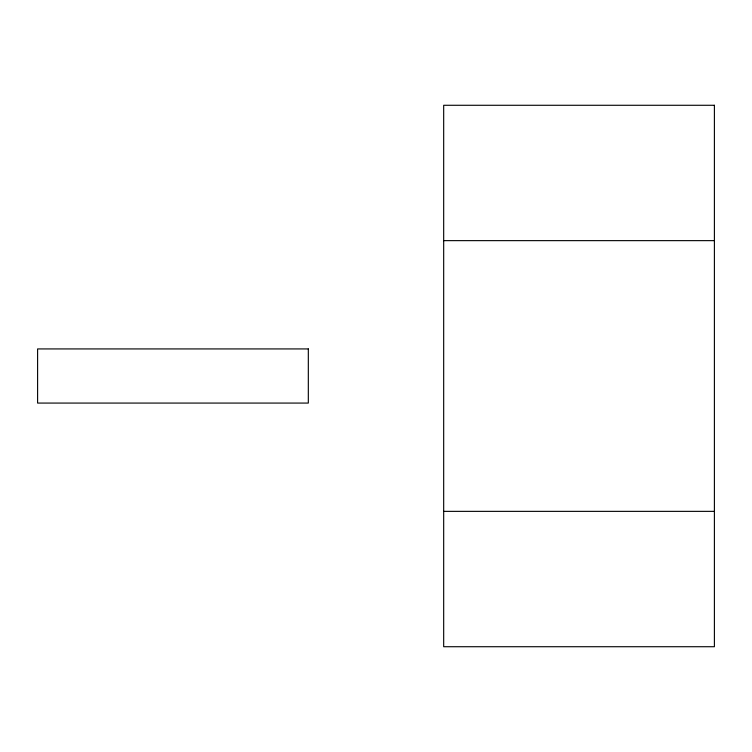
<?xml version="1.0" encoding="UTF-8"?>
<svg xmlns="http://www.w3.org/2000/svg" width="752" height="752" viewBox="0 0 752 752"><rect width="100%" height="100%" fill="white"/><g stroke="black" fill="none" stroke-linecap="round" stroke-linejoin="round"><path stroke-width="1.13" d="M443.68 240.64L714.4 240.64M443.68 511.36L714.4 511.36M714.4 105.28L443.68 105.28L443.68 646.72L714.4 646.72L714.4 105.28M308.32 348.928L37.6 348.928L37.6 403.072L308.32 403.072L308.32 348.928"/></g></svg>
